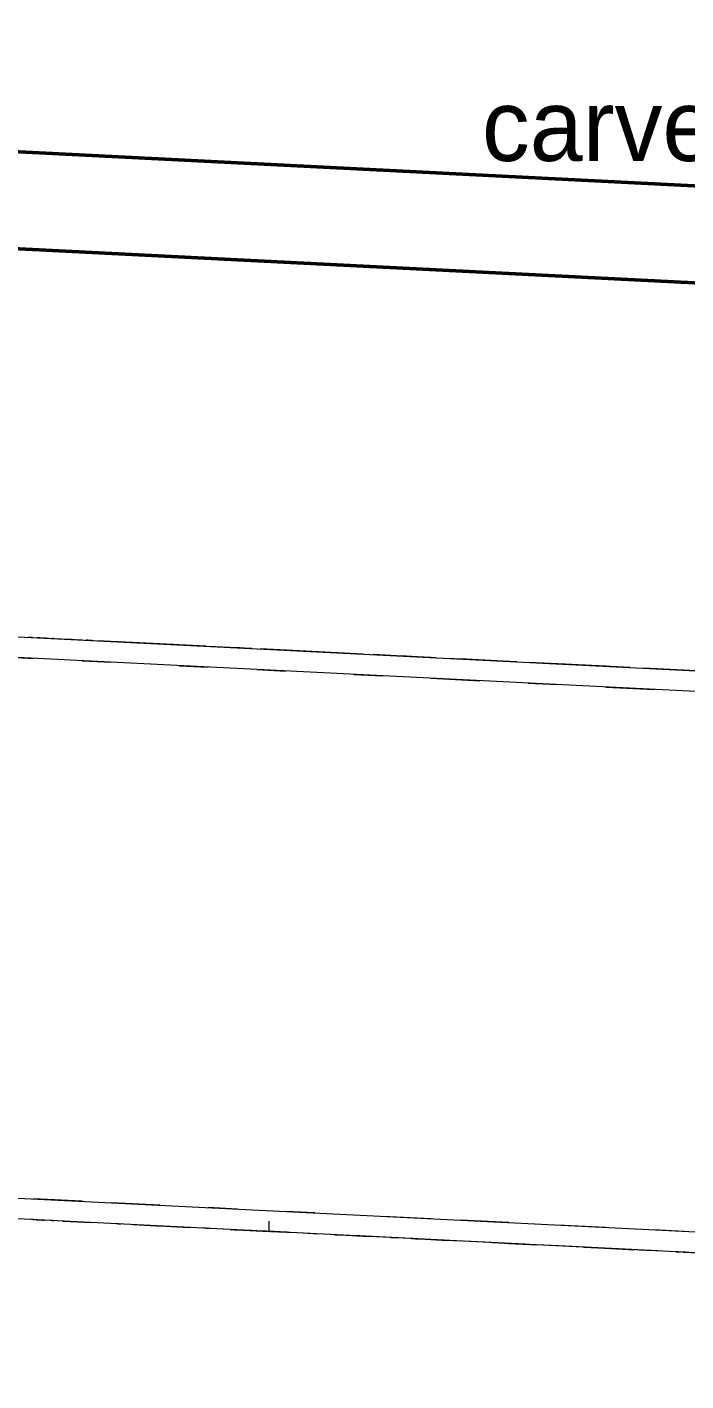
# Model space of a CAD drawing. Header units: metres. Extents: x 10 to 831, y 10 to 584.
# Drawn here: x 94.57 to 111.54, y 450.61 to 485.5 of the extents above; entities that cross this region are included whole.
import ezdxf
from ezdxf.enums import TextEntityAlignment as Align

# ---------------------------------------------------------------- set-up
doc = ezdxf.new("R2010")
doc.units = ezdxf.units.M
for name, color, linetype, lineweight in [('CUT', 7, 'Continuous', 50), ('TXT', 7, 'Continuous', 18), ('VIS', 8, 'Continuous', 13)]:
    doc.layers.add(name, color=color, linetype=linetype, lineweight=lineweight)

msp = doc.modelspace()

# ---------------------------------------------------------------- linework, layer by layer
at = {"layer": 'CUT'}
for p, q in [((165, 478.752), (30, 485.502)), ((30, 483.002), (165, 476.252))]:
    msp.add_line(p, q, dxfattribs=at)
at = {"layer": 'VIS'}
for p, q in [((30, 485.503), (161.251, 478.94)), ((161.001, 478.952), (30, 485.503)), ((165, 478.752), (30, 485.502)), ((165, 476.252), (30, 483.002)), ((30, 483.002), (165, 476.252)), ((30, 483.002), (165, 476.252)), ((95.757, 482.214), (92.229, 482.391)), ((92.935, 482.356), (95.993, 482.203)), ((94.433, 482.281), (94.683, 482.269)), ((94.739, 482.265), (94.5, 482.278)), ((94.776, 482.264), (94.585, 482.273)), ((94.854, 482.26), (94.604, 482.273)), ((94.667, 482.269), (94.883, 482.259)), ((95.839, 482.211), (94.686, 482.268)), ((94.739, 482.265), (94.978, 482.254)), ((96.55, 482.175), (94.8, 482.262)), ((95.02, 482.252), (94.821, 482.261)), ((95.082, 482.248), (94.832, 482.261)), ((95.085, 482.248), (94.835, 482.26)), ((94.854, 482.26), (95.104, 482.247)), ((95.105, 482.247), (94.857, 482.26)), ((95.078, 482.248), (94.866, 482.259)), ((95.143, 482.245), (94.896, 482.257)), ((94.917, 482.256), (95.608, 482.222)), ((97.171, 482.144), (94.941, 482.255)), ((95.222, 482.241), (94.972, 482.254)), ((95.726, 482.216), (94.99, 482.253)), ((95.02, 482.252), (95.218, 482.241)), ((95.05, 482.25), (96.8, 482.163)), ((95.078, 482.248), (95.289, 482.238)), ((95.31, 482.237), (95.082, 482.248)), ((95.105, 482.247), (95.354, 482.235)), ((97.396, 482.132), (95.148, 482.245)), ((95.43, 482.231), (95.181, 482.244)), ((95.189, 482.243), (96.428, 482.181)), ((95.222, 482.241), (95.471, 482.229)), ((95.235, 482.24), (95.972, 482.204)), ((95.31, 482.237), (95.539, 482.226)), ((95.531, 482.226), (95.315, 482.237)), ((95.54, 482.226), (95.349, 482.235)), ((95.432, 482.231), (95.682, 482.219)), ((95.694, 482.218), (95.455, 482.23)), ((95.463, 482.23), (95.701, 482.217)), ((95.531, 482.226), (95.747, 482.215)), ((95.54, 482.226), (95.731, 482.216)), ((96.166, 482.194), (95.55, 482.225)), ((96.209, 482.192), (95.614, 482.222)), ((95.864, 482.209), (95.619, 482.221)), ((95.932, 482.206), (95.682, 482.219)), ((95.694, 482.218), (95.933, 482.206)), ((95.94, 482.206), (95.739, 482.216)), ((95.756, 482.214), (96.372, 482.184)), ((96.002, 482.202), (95.76, 482.214)), ((95.812, 482.212), (96.407, 482.182)), ((96.082, 482.199), (95.832, 482.211)), ((96.086, 482.198), (95.835, 482.211)), ((96.099, 482.197), (95.851, 482.21)), ((95.925, 482.207), (96.56, 482.174)), ((96.002, 482.202), (96.244, 482.191)), ((96.29, 482.188), (96.049, 482.2)), ((96.082, 482.199), (96.332, 482.186)), ((96.099, 482.197), (96.348, 482.185)), ((97.879, 482.108), (96.131, 482.196)), ((96.348, 482.185), (96.136, 482.196)), ((96.41, 482.182), (96.161, 482.195)), ((96.394, 482.183), (96.178, 482.193)), ((96.43, 482.181), (96.18, 482.193)), ((96.425, 482.182), (96.182, 482.193)), ((96.625, 482.172), (96.378, 482.183)), ((96.381, 482.183), (97.13, 482.146)), ((96.394, 482.183), (96.61, 482.172)), ((96.397, 482.183), (97.146, 482.145)), ((96.649, 482.17), (96.41, 482.182)), ((96.43, 482.181), (96.679, 482.168)), ((96.68, 482.168), (96.452, 482.18)), ((96.686, 482.168), (96.495, 482.178)), ((96.55, 482.175), (96.8, 482.163)), ((96.852, 482.16), (96.602, 482.173)), ((96.649, 482.17), (96.887, 482.158)), ((96.68, 482.168), (96.909, 482.157)), ((96.931, 482.156), (96.681, 482.168)), ((96.686, 482.168), (96.877, 482.159)), ((96.971, 482.154), (96.728, 482.166)), ((97.001, 482.152), (96.803, 482.163)), ((97.55, 482.125), (96.814, 482.162)), ((97.583, 482.124), (96.832, 482.161)), ((97.093, 482.148), (96.845, 482.16)), ((96.852, 482.16), (97.101, 482.148)), ((96.931, 482.156), (97.181, 482.144)), ((97.217, 482.142), (96.968, 482.154)), ((97.195, 482.143), (96.984, 482.154)), ((97.682, 482.118), (96.991, 482.153)), ((97.001, 482.152), (97.2, 482.143)), ((97.258, 482.139), (97.042, 482.151)), ((97.082, 482.149), (97.332, 482.136)), ((97.329, 482.136), (97.085, 482.149)), ((97.093, 482.148), (97.342, 482.135)), ((97.429, 482.131), (97.179, 482.144)), ((97.195, 482.143), (97.407, 482.132)), ((97.221, 482.142), (97.913, 482.107)), ((97.258, 482.139), (97.474, 482.129)), ((97.45, 482.13), (97.259, 482.139)), ((97.586, 482.123), (97.336, 482.135)), ((97.604, 482.123), (97.365, 482.134)), ((97.429, 482.131), (97.679, 482.118)), ((98.182, 482.094), (97.445, 482.13)), ((97.455, 482.13), (97.697, 482.118)), ((97.586, 482.123), (97.836, 482.111)), ((97.604, 482.123), (97.842, 482.111)), ((97.93, 482.106), (97.68, 482.118)), ((97.691, 482.118), (97.936, 482.106)), ((98.05, 482.1), (97.822, 482.111)), ((98.466, 482.079), (97.831, 482.111)), ((98.087, 482.098), (97.839, 482.111)), ((98.106, 482.097), (97.859, 482.11)), ((98.122, 482.096), (97.906, 482.107)), ((97.93, 482.106), (98.18, 482.094)), ((98.19, 482.093), (97.992, 482.103)), ((98.631, 482.071), (98.015, 482.101)), ((98.05, 482.1), (98.279, 482.089)), ((98.106, 482.097), (98.353, 482.085)), ((98.122, 482.096), (98.338, 482.086)), ((98.428, 482.081), (98.178, 482.094)), ((98.423, 482.082), (98.181, 482.094)), ((98.19, 482.093), (98.389, 482.083)), ((98.221, 482.091), (98.837, 482.06)), ((100.05, 482), (98.3, 482.087)), ((98.558, 482.075), (98.32, 482.087)), ((98.583, 482.073), (98.333, 482.086)), ((98.597, 482.072), (98.406, 482.082)), ((98.423, 482.082), (98.666, 482.069)), ((98.428, 482.081), (98.678, 482.068)), ((98.466, 482.079), (98.678, 482.068)), ((98.55, 482.075), (99.8, 482.012)), ((98.794, 482.063), (98.55, 482.075)), ((98.558, 482.075), (98.797, 482.062)), ((98.597, 482.072), (98.788, 482.063)), ((98.714, 482.067), (98.964, 482.055)), ((98.986, 482.053), (98.77, 482.064)), ((99.379, 482.034), (98.785, 482.063)), ((98.79, 482.063), (99.028, 482.051)), ((99.036, 482.05), (98.823, 482.062)), ((99.081, 482.048), (98.833, 482.061)), ((99.086, 482.048), (98.836, 482.06)), ((99.213, 482.042), (98.964, 482.055)), ((98.983, 482.053), (99.578, 482.024)), ((98.986, 482.053), (99.202, 482.043)), ((99.313, 482.037), (99.102, 482.048)), ((99.392, 482.033), (99.15, 482.045)), ((99.429, 482.031), (99.179, 482.043)), ((99.42, 482.031), (99.192, 482.043)), ((100.468, 481.979), (99.275, 482.039)), ((99.987, 482.003), (99.295, 482.038)), ((99.313, 482.037), (99.525, 482.026)), ((100.083, 481.999), (99.333, 482.036)), ((99.588, 482.023), (99.341, 482.036)), ((99.42, 482.031), (99.649, 482.02)), ((99.513, 482.027), (99.752, 482.015)), ((99.526, 482.026), (100.217, 481.991)), ((99.55, 482.025), (99.8, 482.012)), ((99.583, 482.024), (99.833, 482.011)), ((99.588, 482.023), (99.835, 482.01)), ((99.849, 482.01), (99.634, 482.021)), ((99.927, 482.006), (99.677, 482.019)), ((102.814, 481.862), (99.756, 482.014)), ((100.075, 481.999), (99.827, 482.011)), ((100.587, 481.973), (99.836, 482.01)), ((99.849, 482.01), (100.065, 481.999)), ((100.637, 481.971), (99.901, 482.008)), ((100.584, 481.974), (99.949, 482.005)), ((100.172, 481.994), (99.974, 482.004)), ((100.26, 481.99), (100.015, 482.002)), ((100.086, 481.998), (100.337, 481.986)), ((101.892, 481.908), (100.143, 481.995)), ((100.146, 481.995), (100.392, 481.983)), ((100.16, 481.995), (100.796, 481.962)), ((100.172, 481.994), (100.37, 481.984)), ((100.428, 481.981), (100.179, 481.994)), ((100.26, 481.99), (100.504, 481.977)), ((100.71, 481.967), (100.46, 481.98)), ((100.461, 481.98), (103.049, 481.85)), ((100.468, 481.979), (100.707, 481.967)), ((101.096, 481.947), (100.48, 481.978)), ((100.713, 481.967), (100.497, 481.977)), ((100.79, 481.963), (100.562, 481.975)), ((100.845, 481.96), (100.603, 481.972)), ((102.374, 481.884), (100.626, 481.971)), ((100.926, 481.956), (100.676, 481.969)), ((100.686, 481.968), (101.302, 481.938)), ((100.71, 481.967), (100.959, 481.955)), ((100.713, 481.967), (100.929, 481.956)), ((100.79, 481.963), (101.019, 481.952)), ((101.07, 481.949), (100.823, 481.962)), ((101.083, 481.949), (100.833, 481.961)), ((100.845, 481.96), (101.087, 481.948)), ((100.905, 481.957), (100.875, 481.959)), ((100.876, 481.959), (101.625, 481.921)), ((103.119, 481.846), (100.889, 481.958)), ((100.905, 481.957), (100.935, 481.956)), ((101.07, 481.949), (101.317, 481.937)), ((102.291, 481.888), (101.139, 481.946)), ((101.428, 481.931), (101.178, 481.943)), ((101.423, 481.932), (101.184, 481.943)), ((101.431, 481.931), (101.219, 481.942)), ((101.566, 481.924), (101.318, 481.937)), ((101.587, 481.923), (101.337, 481.935)), ((101.578, 481.923), (101.337, 481.935)), ((101.577, 481.923), (101.361, 481.935)), ((101.37, 481.934), (102.522, 481.876)), ((101.392, 481.933), (102.142, 481.895)), ((101.423, 481.932), (101.662, 481.919)), ((101.428, 481.931), (101.677, 481.918)), ((101.431, 481.931), (101.643, 481.921)), ((101.725, 481.916), (101.481, 481.928)), ((101.566, 481.924), (101.815, 481.912)), ((102.298, 481.888), (101.572, 481.924)), ((101.577, 481.923), (101.793, 481.913)), ((101.587, 481.923), (101.837, 481.91)), ((101.632, 481.921), (101.88, 481.909)), ((101.925, 481.906), (101.676, 481.918)), ((101.725, 481.916), (101.969, 481.904)), ((103.05, 481.85), (101.8, 481.913)), ((102.083, 481.899), (101.833, 481.911)), ((102.16, 481.894), (101.932, 481.906)), ((102.05, 481.9), (103.3, 481.837)), ((102.702, 481.867), (102.067, 481.899)), ((102.083, 481.899), (102.334, 481.886)), ((102.378, 481.884), (102.139, 481.895)), ((102.16, 481.894), (102.389, 481.883)), ((102.427, 481.881), (102.177, 481.894)), ((102.441, 481.88), (102.225, 481.892)), ((102.278, 481.889), (102.914, 481.857)), ((102.298, 481.888), (102.54, 481.875)), ((102.552, 481.875), (102.305, 481.887)), ((102.56, 481.875), (102.312, 481.887)), ((103.093, 481.848), (102.356, 481.885)), ((102.427, 481.881), (102.677, 481.868)), ((102.441, 481.88), (102.657, 481.87)), ((102.706, 481.867), (102.456, 481.88)), ((102.552, 481.875), (102.799, 481.862)), ((102.56, 481.875), (102.809, 481.862)), ((102.602, 481.873), (102.847, 481.86)), ((102.925, 481.856), (102.675, 481.868)), ((103.02, 481.851), (102.78, 481.863)), ((103.087, 481.848), (102.837, 481.861)), ((102.972, 481.854), (102.914, 481.857)), ((102.925, 481.856), (103.174, 481.844)), ((103.679, 481.819), (102.946, 481.855)), ((102.972, 481.854), (103.03, 481.851)), ((103.267, 481.839), (103.025, 481.851)), ((103.05, 481.85), (103.3, 481.837)), ((103.305, 481.837), (103.089, 481.848)), ((103.19, 481.843), (103.434, 481.831)), ((103.267, 481.839), (103.509, 481.827)), ((103.53, 481.826), (103.302, 481.837)), ((103.305, 481.837), (103.521, 481.827)), ((103.554, 481.825), (103.306, 481.837)), ((103.333, 481.836), (103.572, 481.824)), ((103.584, 481.823), (103.334, 481.836)), ((103.549, 481.825), (103.337, 481.836)), ((104.135, 481.796), (103.444, 481.831)), ((103.53, 481.826), (103.758, 481.814)), ((103.549, 481.825), (103.761, 481.814)), ((103.554, 481.825), (103.802, 481.812)), ((103.81, 481.812), (103.572, 481.824)), ((103.924, 481.806), (103.674, 481.819)), ((103.674, 481.819), (104.826, 481.761)), ((103.926, 481.806), (103.676, 481.819)), ((103.924, 481.806), (104.174, 481.794)), ((104.168, 481.794), (103.952, 481.805)), ((104.72, 481.766), (103.993, 481.803)), ((104.168, 481.794), (104.384, 481.784)), ((104.396, 481.783), (104.184, 481.793)), ((104.203, 481.793), (104.452, 481.78)), ((104.548, 481.775), (104.299, 481.788)), ((104.584, 481.774), (104.334, 481.786)), ((104.588, 481.773), (104.337, 481.786)), ((104.396, 481.783), (104.608, 481.772)), ((105.144, 481.745), (104.411, 481.782)), ((104.701, 481.767), (104.452, 481.78)), ((104.765, 481.764), (104.526, 481.776)), ((104.577, 481.774), (104.79, 481.763)), ((104.584, 481.774), (104.834, 481.761)), ((104.676, 481.769), (104.604, 481.772)), ((106.869, 481.659), (104.622, 481.772)), ((106.387, 481.683), (104.639, 481.771)), ((104.656, 481.769), (104.9, 481.758)), ((104.9, 481.758), (104.672, 481.769)), ((104.925, 481.756), (104.675, 481.769)), ((104.676, 481.769), (104.748, 481.765)), ((106.05, 481.7), (104.8, 481.763)), ((105.548, 481.725), (104.812, 481.762)), ((104.872, 481.759), (105.621, 481.721)), ((104.9, 481.758), (105.128, 481.746)), ((104.925, 481.756), (105.175, 481.744)), ((105.032, 481.751), (105.248, 481.74)), ((105.125, 481.746), (105.048, 481.75)), ((105.05, 481.75), (106.3, 481.688)), ((105.057, 481.75), (105.303, 481.738)), ((105.125, 481.746), (105.201, 481.743)), ((105.423, 481.731), (105.173, 481.744)), ((105.444, 481.731), (105.206, 481.742)), ((105.542, 481.726), (105.293, 481.738)), ((106.084, 481.698), (105.334, 481.736)), ((106.088, 481.698), (105.338, 481.736)), ((105.688, 481.718), (105.446, 481.73)), ((105.72, 481.716), (105.481, 481.728)), ((105.515, 481.726), (105.762, 481.714)), ((105.588, 481.723), (105.838, 481.711)), ((105.924, 481.707), (105.674, 481.719)), ((105.688, 481.718), (105.93, 481.706)), ((106.44, 481.68), (105.748, 481.715)), ((106.009, 481.702), (105.762, 481.714)), ((105.917, 481.707), (105.836, 481.711)), ((105.888, 481.708), (106.637, 481.671)), ((105.917, 481.707), (105.998, 481.702)), ((105.924, 481.707), (106.174, 481.694)), ((106.198, 481.692), (105.949, 481.705)), ((105.979, 481.704), (106.67, 481.669)), ((106.727, 481.666), (106.042, 481.701)), ((106.05, 481.7), (106.3, 481.688)), ((106.121, 481.697), (106.365, 481.684)), ((106.422, 481.682), (106.172, 481.694)), ((106.27, 481.689), (106.498, 481.678)), ((106.328, 481.686), (106.544, 481.675)), ((106.609, 481.672), (106.365, 481.684)), ((106.623, 481.671), (106.38, 481.683)), ((107.141, 481.645), (106.415, 481.682)), ((106.675, 481.668), (106.436, 481.68)), ((107.423, 481.631), (106.674, 481.669)), ((107.033, 481.651), (106.784, 481.663)), ((109.87, 481.509), (106.812, 481.662)), ((107.084, 481.649), (106.834, 481.661)), ((109.067, 481.549), (106.837, 481.661)), ((107.088, 481.648), (106.838, 481.661)), ((107.084, 481.649), (107.335, 481.636)), ((107.085, 481.649), (107.828, 481.611)), ((107.088, 481.648), (107.338, 481.635)), ((107.853, 481.61), (107.117, 481.647)), ((107.141, 481.645), (107.383, 481.634)), ((107.421, 481.631), (107.171, 481.644)), ((107.491, 481.628), (107.244, 481.64)), ((108.004, 481.603), (107.267, 481.639)), ((107.63, 481.621), (107.391, 481.633)), ((108.097, 481.597), (107.412, 481.632)), ((107.513, 481.627), (107.758, 481.615)), ((107.518, 481.626), (110.105, 481.497)), ((107.64, 481.62), (108.325, 481.586)), ((108.027, 481.601), (107.778, 481.614)), ((109.55, 481.525), (107.8, 481.613)), ((108.075, 481.599), (107.83, 481.611)), ((108.085, 481.599), (107.835, 481.611)), ((108.11, 481.597), (107.868, 481.609)), ((108.194, 481.593), (107.945, 481.606)), ((108.027, 481.601), (108.275, 481.589)), ((108.05, 481.6), (109.8, 481.513)), ((108.744, 481.566), (108.053, 481.6)), ((108.308, 481.587), (108.068, 481.599)), ((108.085, 481.599), (108.335, 481.586)), ((108.11, 481.597), (108.352, 481.585)), ((108.42, 481.582), (108.171, 481.594)), ((108.422, 481.582), (108.172, 481.594)), ((108.283, 481.589), (108.975, 481.554)), ((108.588, 481.573), (108.338, 481.586)), ((108.585, 481.574), (108.346, 481.585)), ((108.42, 481.582), (108.67, 481.569)), ((108.771, 481.564), (108.533, 481.576)), ((108.973, 481.554), (108.726, 481.566)), ((109.021, 481.552), (108.772, 481.564)), ((109.467, 481.529), (108.782, 481.563)), ((109.563, 481.524), (108.836, 481.561)), ((109.01, 481.552), (109.695, 481.517)), ((109.021, 481.552), (109.269, 481.539)), ((110.865, 481.459), (109.117, 481.547)), ((110.883, 481.459), (109.135, 481.546)), ((109.42, 481.531), (109.17, 481.544)), ((109.421, 481.531), (109.172, 481.544)), ((109.54, 481.525), (109.296, 481.538)), ((109.539, 481.525), (109.301, 481.538)), ((109.585, 481.523), (109.335, 481.535)), ((109.367, 481.534), (110.116, 481.496)), ((109.42, 481.531), (109.669, 481.519)), ((109.422, 481.531), (109.671, 481.519)), ((110.19, 481.493), (109.441, 481.53)), ((109.539, 481.525), (109.778, 481.514)), ((109.54, 481.525), (109.784, 481.514)), ((109.55, 481.525), (109.8, 481.513)), ((109.563, 481.524), (109.805, 481.512)), ((109.691, 481.518), (109.94, 481.505)), ((110.459, 481.48), (109.723, 481.516)), ((110.015, 481.502), (109.766, 481.514)), ((110.089, 481.498), (109.839, 481.51)), ((111.049, 481.45), (109.896, 481.508)), ((109.968, 481.504), (110.214, 481.492)), ((110.127, 481.496), (111.279, 481.438)), ((110.419, 481.481), (110.169, 481.494)), ((110.92, 481.457), (110.171, 481.494)), ((110.455, 481.48), (110.208, 481.492)), ((110.494, 481.478), (110.256, 481.49)), ((110.532, 481.476), (110.289, 481.488)), ((110.585, 481.473), (110.335, 481.486)), ((110.421, 481.481), (110.671, 481.469)), ((110.494, 481.478), (110.733, 481.466)), ((110.532, 481.476), (110.774, 481.464)), ((110.585, 481.473), (110.835, 481.46)), ((110.837, 481.46), (110.608, 481.472)), ((111.009, 481.452), (110.76, 481.465)), ((111.005, 481.452), (110.761, 481.465)), ((110.837, 481.46), (111.065, 481.449)), ((111.089, 481.448), (110.839, 481.46)), ((110.883, 481.459), (111.133, 481.446)), ((111.005, 481.452), (111.25, 481.44)), ((111.089, 481.448), (111.339, 481.435)), ((111.449, 481.43), (111.211, 481.442)), ((111.985, 481.404), (111.258, 481.44)), ((111.687, 481.418), (111.437, 481.43)), ((111.449, 481.43), (111.688, 481.418)), ((88.78, 480.064), (94.651, 479.77)), ((92.467, 479.879), (99.714, 479.517)), ((93.808, 479.812), (94.861, 479.76)), ((94.112, 479.797), (95.139, 479.745)), ((94.397, 479.783), (95.082, 479.749)), ((94.469, 479.779), (95.146, 479.745)), ((94.608, 479.772), (94.857, 479.76)), ((94.654, 479.77), (94.866, 479.759)), ((94.871, 479.759), (95.62, 479.721)), ((94.907, 479.757), (95.127, 479.746)), ((94.912, 479.757), (95.162, 479.745)), ((94.954, 479.755), (95.202, 479.743)), ((95.082, 479.749), (95.332, 479.736)), ((95.2, 479.743), (95.176, 479.744)), ((95.216, 479.741), (95.455, 479.73)), ((95.303, 479.738), (95.551, 479.725)), ((95.381, 479.733), (95.34, 479.736)), ((95.416, 479.731), (95.614, 479.722)), ((95.453, 479.73), (96.182, 479.693)), ((95.508, 479.727), (95.758, 479.714)), ((95.55, 479.725), (96.8, 479.663)), ((95.55, 479.725), (96.8, 479.663)), ((95.602, 479.722), (95.851, 479.71)), ((95.711, 479.717), (95.96, 479.705)), ((95.726, 479.716), (96.954, 479.655)), ((95.767, 479.714), (96.452, 479.68)), ((95.789, 479.713), (96.01, 479.702)), ((95.954, 479.705), (95.913, 479.707)), ((96.018, 479.702), (96.268, 479.689)), ((96.118, 479.697), (96.077, 479.698)), ((96.082, 479.698), (96.332, 479.686)), ((96.171, 479.694), (96.41, 479.682)), ((96.295, 479.688), (96.543, 479.675)), ((97.05, 479.65), (96.3, 479.688)), ((96.364, 479.684), (96.323, 479.687)), ((96.41, 479.682), (97.16, 479.644)), ((96.527, 479.676), (96.487, 479.678)), ((96.565, 479.674), (97.29, 479.638)), ((96.577, 479.673), (97.604, 479.623)), ((96.596, 479.673), (96.845, 479.66)), ((96.691, 479.668), (96.65, 479.67)), ((96.671, 479.669), (96.892, 479.658)), ((96.709, 479.667), (96.958, 479.654)), ((96.727, 479.666), (97.404, 479.632)), ((96.757, 479.664), (98.231, 479.591)), ((96.772, 479.664), (96.984, 479.654)), ((96.855, 479.659), (96.814, 479.662)), ((96.852, 479.66), (97.101, 479.648)), ((97.312, 479.637), (96.855, 479.659)), ((96.855, 479.659), (97.1, 479.648)), ((96.868, 479.659), (97.618, 479.622)), ((97.05, 479.65), (97.3, 479.637)), ((97.126, 479.646), (97.365, 479.634)), ((97.137, 479.645), (97.822, 479.611)), ((97.169, 479.644), (100.226, 479.491)), ((97.287, 479.638), (97.535, 479.625)), ((97.518, 479.626), (98.268, 479.589)), ((97.554, 479.625), (97.774, 479.614)), ((97.583, 479.623), (97.833, 479.611)), ((97.619, 479.622), (98.254, 479.59)), ((97.622, 479.622), (97.863, 479.61)), ((98.007, 479.602), (98.257, 479.59)), ((98.081, 479.599), (98.32, 479.587)), ((98.087, 479.598), (98.336, 479.586)), ((98.454, 479.58), (98.168, 479.594)), ((98.182, 479.594), (99.41, 479.532)), ((98.409, 479.582), (98.658, 479.569)), ((98.43, 479.581), (98.678, 479.569)), ((98.507, 479.577), (99.192, 479.543)), ((98.55, 479.575), (99.8, 479.513)), ((98.583, 479.573), (98.833, 479.561)), ((98.866, 479.559), (99.116, 479.547)), ((98.89, 479.558), (99.102, 479.548)), ((98.984, 479.553), (99.661, 479.519)), ((99.007, 479.552), (99.257, 479.539)), ((99.036, 479.55), (99.275, 479.539)), ((99.05, 479.55), (99.8, 479.513)), ((99.081, 479.548), (99.33, 479.536)), ((99.203, 479.543), (99.453, 479.53)), ((99.319, 479.536), (99.539, 479.525)), ((99.464, 479.529), (100.188, 479.493)), ((99.517, 479.526), (100.267, 479.489)), ((99.767, 479.514), (100.015, 479.501)), ((100.05, 479.5), (99.8, 479.513)), ((99.877, 479.508), (100.562, 479.474)), ((99.907, 479.507), (100.157, 479.495)), ((99.965, 479.505), (106.711, 479.167)), ((99.991, 479.503), (100.229, 479.491)), ((100.05, 479.5), (100.3, 479.488)), ((100.075, 479.499), (100.324, 479.486)), ((100.083, 479.499), (100.333, 479.486)), ((100.127, 479.496), (101.18, 479.443)), ((100.234, 479.491), (100.484, 479.478)), ((100.364, 479.485), (101.114, 479.447)), ((100.637, 479.471), (101.865, 479.409)), ((100.7, 479.468), (100.95, 479.455)), ((100.759, 479.465), (101.007, 479.452)), ((100.946, 479.455), (101.184, 479.443)), ((100.956, 479.454), (102.044, 479.4)), ((101.069, 479.449), (101.318, 479.437)), ((101.083, 479.448), (101.333, 479.436)), ((101.232, 479.441), (105.973, 479.204)), ((101.247, 479.44), (101.932, 479.406)), ((101.281, 479.438), (101.524, 479.427)), ((101.477, 479.428), (101.718, 479.417)), ((101.506, 479.427), (101.756, 479.414)), ((101.517, 479.427), (101.767, 479.414)), ((101.525, 479.427), (101.745, 479.415)), ((101.55, 479.425), (103.3, 479.337)), ((101.693, 479.418), (101.919, 479.407)), ((101.698, 479.418), (101.947, 479.405)), ((101.751, 479.415), (101.999, 479.403)), ((101.901, 479.408), (102.139, 479.395)), ((101.905, 479.407), (102.153, 479.395)), ((101.906, 479.407), (102.155, 479.394)), ((102.05, 479.4), (103.3, 479.337)), ((102.063, 479.399), (102.312, 479.387)), ((102.083, 479.399), (102.834, 479.361)), ((102.362, 479.385), (103.111, 479.347)), ((102.362, 479.385), (103.087, 479.348)), ((102.407, 479.382), (102.628, 479.371)), ((102.617, 479.372), (103.302, 479.337)), ((102.855, 479.359), (103.094, 479.348)), ((102.977, 479.353), (103.21, 479.342)), ((103.017, 479.351), (103.766, 479.314)), ((103.057, 479.35), (103.306, 479.337)), ((103.093, 479.348), (104.321, 479.286)), ((103.289, 479.338), (103.51, 479.327)), ((103.55, 479.325), (103.3, 479.337)), ((103.392, 479.333), (103.304, 479.337)), ((103.404, 479.332), (104.154, 479.295)), ((103.497, 479.327), (104.971, 479.254)), ((103.55, 479.325), (103.8, 479.312)), ((103.584, 479.324), (103.834, 479.311)), ((103.81, 479.312), (104.049, 479.3)), ((103.908, 479.307), (104.141, 479.296)), ((103.951, 479.305), (104.177, 479.293)), ((104.192, 479.293), (104.442, 479.28)), ((104.225, 479.291), (107.282, 479.139)), ((104.231, 479.291), (104.479, 479.279)), ((104.36, 479.285), (104.61, 479.272)), ((104.387, 479.283), (104.636, 479.271)), ((104.443, 479.28), (104.672, 479.269)), ((104.548, 479.275), (104.796, 479.263)), ((104.584, 479.274), (104.834, 479.261)), ((104.765, 479.264), (105.004, 479.252)), ((104.84, 479.26), (105.072, 479.249)), ((105.016, 479.251), (105.266, 479.239)), ((105.05, 479.25), (106.3, 479.188)), ((105.05, 479.25), (106.3, 479.188)), ((105.223, 479.241), (105.471, 479.229)), ((105.332, 479.236), (105.573, 479.224)), ((105.402, 479.232), (105.652, 479.22)), ((105.542, 479.226), (105.79, 479.213)), ((105.548, 479.225), (106.776, 479.163)), ((105.72, 479.216), (105.959, 479.204)), ((105.744, 479.216), (106.468, 479.179)), ((105.813, 479.212), (106.042, 479.201)), ((105.858, 479.21), (106.607, 479.172)), ((105.993, 479.203), (105.89, 479.208)), ((106.084, 479.198), (106.334, 479.186)), ((106.137, 479.196), (106.866, 479.159)), ((106.208, 479.192), (106.886, 479.158)), ((106.215, 479.192), (106.463, 479.179)), ((106.408, 479.182), (106.305, 479.188)), ((106.445, 479.18), (107.92, 479.106)), ((106.536, 479.176), (106.784, 479.163)), ((106.675, 479.168), (106.914, 479.157)), ((106.687, 479.168), (106.936, 479.156)), ((106.702, 479.168), (106.934, 479.156)), ((107.016, 479.151), (107.266, 479.139)), ((107.084, 479.149), (107.335, 479.136)), ((107.183, 479.144), (107.412, 479.132)), ((107.446, 479.13), (107.342, 479.135)), ((107.401, 479.132), (107.65, 479.12)), ((107.504, 479.128), (107.754, 479.115)), ((107.53, 479.126), (107.778, 479.114)), ((107.856, 479.11), (108.605, 479.072)), ((107.863, 479.11), (108.111, 479.097)), ((108.004, 479.102), (109.232, 479.041)), ((108.107, 479.097), (108.346, 479.085)), ((108.484, 479.079), (108.38, 479.083)), ((108.515, 479.077), (109.265, 479.039)), ((108.524, 479.077), (108.772, 479.064)), ((108.55, 479.075), (109.8, 479.013)), ((108.55, 479.075), (109.8, 479.013)), ((108.553, 479.075), (108.782, 479.063)), ((108.585, 479.073), (108.835, 479.061)), ((108.642, 479.071), (109.367, 479.034)), ((108.695, 479.067), (108.943, 479.055)), ((108.899, 479.058), (108.795, 479.062)), ((108.856, 479.06), (109.104, 479.048)), ((108.899, 479.058), (109.149, 479.045)), ((109.062, 479.049), (109.301, 479.038)), ((109.182, 479.043), (109.431, 479.031)), ((109.187, 479.043), (109.428, 479.031)), ((109.518, 479.027), (110.263, 478.99)), ((109.585, 479.023), (109.835, 479.01)), ((109.687, 479.018), (109.935, 479.005)), ((109.817, 479.012), (109.699, 479.018)), ((110.05, 479), (109.8, 479.013)), ((109.815, 479.012), (111.29, 478.938)), ((109.853, 479.01), (110.603, 478.973)), ((110.004, 479.002), (110.254, 478.99)), ((110.017, 479.001), (110.256, 478.99)), ((110.05, 479), (110.3, 478.987)), ((110.398, 478.982), (111.147, 478.945)), ((110.459, 478.979), (111.196, 478.942)), ((110.515, 478.976), (111.265, 478.939)), ((110.585, 478.973), (111.335, 478.935)), ((110.678, 478.969), (110.928, 478.956)), ((110.679, 478.969), (110.927, 478.956)), ((111.003, 478.952), (110.884, 478.959)), ((110.972, 478.954), (111.211, 478.942)), ((110.994, 478.953), (111.722, 478.917)), ((111.009, 478.952), (111.257, 478.939)), ((111.281, 478.939), (114.339, 478.785)), ((111.338, 478.935), (111.587, 478.923)), ((30, 473.002), (450, 452.002)), ((450, 451.467), (30, 472.467)), ((94.638, 469.77), (94.596, 469.773)), ((94.707, 469.767), (94.633, 469.771)), ((95.984, 469.704), (94.735, 469.765)), ((95.051, 469.75), (94.803, 469.762)), ((94.855, 469.76), (94.831, 469.761)), ((94.885, 469.759), (94.843, 469.76)), ((95.052, 469.75), (95.028, 469.751)), ((95.132, 469.746), (95.09, 469.748)), ((95.25, 469.74), (95.225, 469.741)), ((95.461, 469.73), (95.337, 469.736)), ((95.708, 469.717), (95.584, 469.724)), ((95.79, 469.713), (95.749, 469.715)), ((95.955, 469.705), (95.831, 469.711)), ((95.954, 469.705), (95.913, 469.707)), ((96.118, 469.697), (96.077, 469.699)), ((96.12, 469.697), (96.078, 469.699)), ((96.234, 469.691), (96.12, 469.697)), ((96.282, 469.688), (96.241, 469.691)), ((96.855, 469.659), (96.405, 469.683)), ((96.808, 469.662), (96.406, 469.682)), ((97.983, 469.604), (96.734, 469.666)), ((97.345, 469.635), (96.855, 469.659)), ((97.083, 469.649), (96.855, 469.659)), ((97.152, 469.645), (96.98, 469.654)), ((97.726, 469.616), (97.325, 469.637)), ((98.071, 469.599), (97.898, 469.607)), ((98.339, 469.586), (97.94, 469.606)), ((98.3, 469.587), (98.243, 469.591)), ((99.18, 469.543), (98.3, 469.587)), ((99.982, 469.503), (99.233, 469.541)), ((100.354, 469.485), (99.401, 469.533)), ((100.046, 469.5), (99.973, 469.504)), ((101.088, 469.448), (100.574, 469.474)), ((103.224, 469.341), (101.088, 469.448)), ((101.982, 469.404), (101.232, 469.441)), ((101.36, 469.435), (101.287, 469.438)), ((103.569, 469.324), (103.481, 469.328)), ((103.936, 469.306), (103.491, 469.328)), ((93.985, 469.268), (94.735, 469.231)), ((95.984, 469.168), (96.734, 469.131)), ((98.483, 469.043), (99.233, 469.006)), ((104.98, 469.254), (103.731, 469.316)), ((104.47, 469.279), (104.203, 469.293)), ((105.096, 469.248), (104.47, 469.279)), ((107.182, 469.144), (105.409, 469.232)), ((106.979, 469.154), (105.73, 469.216)), ((108.434, 469.081), (107.495, 469.127)), ((109.478, 469.029), (108.229, 469.091)), ((110.101, 468.998), (108.434, 469.081)), ((112.961, 468.855), (110.459, 468.98)), ((100.482, 468.943), (101.232, 468.906)), ((102.981, 468.818), (103.731, 468.781)), ((104.98, 468.719), (106.23, 468.656)), ((111.477, 468.928), (110.728, 468.966)), ((107.479, 468.594), (108.229, 468.556)), ((109.478, 468.493), (110.728, 468.431)), ((30, 458.538), (235.672, 448.254)), ((235.422, 447.731), (30, 458.003)), ((95.984, 455.239), (94.735, 455.301)), ((97.983, 455.139), (96.734, 455.201)), ((99.982, 455.038), (99.233, 455.076)), ((94.72, 454.766), (94.679, 454.769)), ((94.72, 454.766), (94.761, 454.764)), ((94.8, 454.762), (95.05, 454.75)), ((94.967, 454.754), (94.926, 454.756)), ((94.967, 454.754), (95.008, 454.752)), ((95.214, 454.742), (95.173, 454.744)), ((95.214, 454.742), (95.255, 454.74)), ((95.484, 454.728), (96.234, 454.691)), ((96.042, 454.701), (96.29, 454.688)), ((96.042, 454.701), (96.29, 454.688)), ((100.8, 454.462), (100.8, 454.73)), ((101.982, 454.938), (101.232, 454.976)), ((104.98, 454.788), (103.731, 454.851)), ((106.979, 454.688), (105.73, 454.751)), ((96.923, 454.657), (96.866, 454.659)), ((96.923, 454.657), (96.98, 454.654)), ((97.3, 454.637), (98.05, 454.6)), ((97.591, 454.623), (97.836, 454.611)), ((97.591, 454.623), (97.836, 454.611)), ((97.983, 454.603), (98.733, 454.566)), ((98.521, 454.577), (98.769, 454.564)), ((99.18, 454.543), (99.107, 454.547)), ((99.18, 454.543), (99.254, 454.54)), ((99.621, 454.522), (99.547, 454.525)), ((99.8, 454.513), (100.8, 454.462)), ((99.914, 454.507), (99.841, 454.51)), ((99.914, 454.507), (99.987, 454.503)), ((99.982, 454.504), (101.232, 454.441)), ((100.354, 454.485), (100.281, 454.488)), ((101.088, 454.448), (100.574, 454.474)), ((100.648, 454.47), (100.721, 454.466)), ((100.8, 454.462), (100.808, 454.462)), ((100.833, 454.461), (100.825, 454.462)), ((100.833, 454.461), (100.841, 454.461)), ((100.866, 454.459), (100.858, 454.46)), ((100.866, 454.459), (100.874, 454.459)), ((100.899, 454.457), (100.891, 454.458)), ((100.899, 454.457), (100.907, 454.457)), ((100.932, 454.456), (100.924, 454.457)), ((100.932, 454.456), (100.941, 454.456)), ((100.941, 454.456), (101.014, 454.452)), ((101.266, 454.439), (101.088, 454.448)), ((101.266, 454.439), (101.355, 454.434)), ((101.978, 454.404), (101.533, 454.426)), ((101.8, 454.413), (102.067, 454.399)), ((102.69, 454.368), (102.245, 454.39)), ((102.481, 454.379), (103.231, 454.341)), ((102.512, 454.377), (102.779, 454.364)), ((104.47, 454.279), (102.957, 454.355)), ((103.224, 454.341), (103.491, 454.328)), ((109.478, 454.563), (108.229, 454.626)), ((111.477, 454.464), (110.728, 454.501)), ((103.936, 454.305), (104.203, 454.293)), ((104.51, 454.277), (104.453, 454.28)), ((105.305, 454.237), (104.47, 454.279)), ((104.48, 454.279), (105.73, 454.216)), ((104.51, 454.277), (104.567, 454.274)), ((104.579, 454.274), (104.82, 454.262)), ((104.579, 454.274), (104.82, 454.262)), ((104.679, 454.269), (105.409, 454.232)), ((105.315, 454.237), (105.257, 454.24)), ((105.315, 454.237), (105.372, 454.234)), ((107.391, 454.133), (105.826, 454.211)), ((106.556, 454.175), (107.495, 454.128)), ((106.979, 454.154), (107.729, 454.116)), ((108.434, 454.081), (107.704, 454.118)), ((110.816, 453.962), (108.434, 454.081)), ((108.91, 454.057), (109.268, 454.039)), ((108.978, 454.053), (110.228, 453.991)), ((109.625, 454.021), (109.982, 454.004)), ((110.34, 453.986), (110.697, 453.967)), ((111.531, 453.926), (111.174, 453.944)), ((111.293, 453.938), (111.412, 453.932)), ((111.477, 453.928), (112.227, 453.891))]:
    msp.add_line(p, q, dxfattribs=at)

# ---------------------------------------------------------------- texts
at = {"layer": 'TXT'}
msp.add_text('carved panjara 3.0 x 3.0 (walnut, girih stars, cell 360)', height=1.84, dxfattribs=at).set_placement((164, 482.052), align=Align.RIGHT)

doc.saveas('drawing.dxf')
